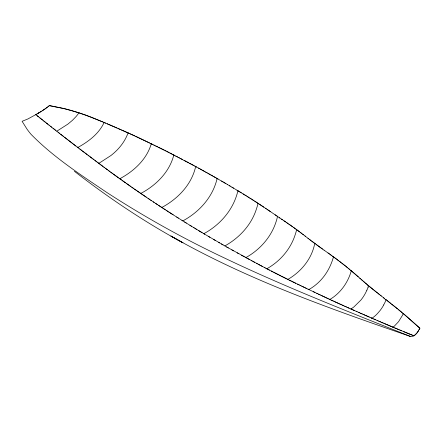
<?xml version="1.0" encoding="UTF-8"?>
<svg xmlns="http://www.w3.org/2000/svg" width="442" height="442" viewBox="0 0 442 442"><rect width="100%" height="100%" fill="white"/><g stroke="black" fill="none" stroke-linecap="round" stroke-linejoin="round"><path stroke-width="0.66" d="M311.693 241.128L314.737 243.42C311.914 258.68 301.146 271.769 287.853 279.416L286.974 278.979M229.343 185.634L237.907 190.756C233.663 209.353 220.409 224.74 203.828 233.696L228.343 247.929M216.226 177.999L217.116 178.507C212.851 197.049 199.309 212.033 182.822 220.889L181.938 220.337M332.682 256.305L333.456 256.868C330.423 268.123 324.008 278.559 314.693 285.681A17.641 10.188 -60 0 1 314.008 286.217L312.61 287.206A60.808 35.111 -60 0 1 311.069 288.228L308.859 289.554L305.361 287.886M350.594 270.222L351.302 270.819C347.981 282.554 340.456 293.239 329.865 299.461L328.986 299.052M368.064 287.383L367.645 288.527A17.415 10.056 -60 0 1 367.33 289.228L366.998 289.935M172.872 154.496L173.828 154.987C169.43 172.159 156.081 185.325 140.81 193.452L139.904 192.834M150.391 143.313L151.286 143.744C146.689 159.523 133.887 171.187 119.804 178.745L118.981 178.159M121.412 129.92L128.081 132.887C124.981 141.473 119.169 148.877 112.108 154.578A52.57 30.354 -60 0 1 110.815 155.606L98.798 163.391L97.815 162.656M402.546 312.991L403.264 313.588L402.645 315.019L398.557 321.682L394.336 326.146L392.883 327.141L392.01 326.776M366.678 290.621L366.915 290.107M366.6 290.792L365.97 292.107A24.923 14.387 -60 0 1 364.385 295.035L364.291 295.195A23.835 13.763 -60 0 1 360.81 300.162L353.898 306.93A26.548 15.326 -60 0 1 350.871 308.958L347.362 307.4M105.621 123.125L104.102 122.478C98.903 133.854 88.45 141.606 77.792 147.512L77.135 147.004M383.673 304.969L384.888 302.555A22.84 13.188 -60 0 0 385.236 301.831L385.805 300.3A1.315 0.757 -60 0 0 385.827 299.925L383.501 297.709M418.966 329.865L419.9 328.24L406.806 316.594M418.856 330.047L419.254 329.384A19.238 11.105 -60 0 0 419.9 328.24L404.684 314.787M418.53 330.588L418.342 330.898M418.679 330.34L418.22 331.097A10.426 6.017 -60 0 1 416.596 333.423M418.204 331.13L417.966 331.511A9.227 5.326 -60 0 1 415.939 334.064L415.452 334.528A10.967 6.332 -60 0 1 413.889 335.815A10.967 6.332 -60 0 1 412.325 336.329L411.839 336.428A9.227 5.326 -60 0 1 409.795 336.246M49.222 105.715L63.035 108.356A154.076 88.958 0 0 1 72.052 110.688L85.45 115.003L102.572 121.832M49.333 105.621L47.918 106.771M48.819 106.041L46.797 107.633M47.272 107.273L45.322 108.715M46.62 107.765L45.974 108.246M45.344 108.699L44.543 109.257M45.222 108.787L44.415 109.345M397.248 328.97L413.889 335.804L414.259 335.539A11.917 6.879 -60 0 0 416.568 333.384M43.88 109.71L44.371 109.378M43.896 109.699L42.902 110.351M43.631 109.876L42.156 110.831M42.294 110.743L41.631 111.163M41.305 111.367L40.896 111.622M41.056 111.522L40.78 111.693M39.697 112.356L40.813 111.671M40.305 111.986L39.824 112.279M39.791 112.301L39.454 112.5M39.332 112.577L39.653 112.384M39.509 112.467L38.841 112.87M39.034 112.754L38.675 112.964M38.719 112.942L37.89 113.434M38.598 113.014L36.763 114.091M36.835 114.053L36.15 114.445M224.834 245.945C239.581 237.768 251.785 224.514 256.68 208.171A44.896 25.923 -60 0 0 258.095 203.359L257.266 202.823M244.967 257.139L245.84 257.614C260.007 249.736 271.46 236.807 276.256 221.188A21.304 12.299 -60 0 0 276.808 219.381A26.791 15.47 -60 0 0 277.322 217.26L277.493 216.414L275.068 214.773M265.974 268.305L266.846 268.758C280.129 261.321 290.681 249.05 295.273 234.459A27.41 15.824 -60 0 0 295.93 232.365A29.724 17.161 -60 0 0 296.615 229.63L295.842 229.067M36.404 114.301L27.923 118.942L22.1 121.312L27.023 129.147A154.076 88.958 0 0 0 31.067 134.351C53.427 157.175 80.555 174.75 106.942 192.557C144.335 216.812 183.342 238.564 223.635 257.614C284.449 286.692 347.279 311.24 409.811 336.218M36.029 114.517L35.78 114.66L45.239 122.141M48.907 125.031L56.786 131.213L67.93 124.086L72.411 120.346L75.947 116.688A23.238 13.415 -60 0 0 78.925 112.765L91.754 117.395L107.903 124.091M160.954 206.922L161.816 207.48C177.308 199.149 190.684 185.657 195.253 168.275A52.742 30.454 -60 0 0 195.756 166.584L165.441 150.728L135.782 136.401M49.46 105.511L64.51 108.71L78.919 112.76M410.104 336.334C328.362 308.179 246.216 279.112 170.91 236.022L182.96 242.78C144.772 222.149 108.666 197.867 74.389 171.275M413.889 335.804L403.391 331.517M399.866 330.058L401.618 330.787M398.993 329.699L394.629 327.876M389.38 325.666L396.375 328.605M392.883 327.141L393.756 327.511M103.34 122.158L104.102 122.478M388.501 325.295L386.75 324.555M391.131 326.406L384.12 323.433M385.872 324.179L381.49 322.312M107.124 123.76L116.931 127.965M108.66 124.412L129.186 133.385M383.242 323.063L373.623 318.931M378.86 321.185L380.612 321.936M377.114 320.433L377.987 320.809M371.004 317.792L375.368 319.682M371.877 318.174L352.628 309.743M368.385 316.66L369.258 317.036M118.053 128.456L120.29 129.429M364.893 315.135L363.147 314.373M365.766 315.516L367.512 316.279M360.528 313.223L362.274 313.991M356.147 311.295L357.026 311.682M358.777 312.455L359.655 312.842M354.385 310.522L350.871 308.964L351.749 309.35M346.489 307.008L344.738 306.223M349.119 308.179L342.108 305.046M343.859 305.831L336.848 302.665M128.081 132.887L137.788 137.329M339.478 303.858L341.235 304.648M130.291 133.887L134.688 135.893M338.605 303.461L334.229 301.472M335.975 302.267L331.611 300.267M333.356 301.068L326.356 297.831M329.865 299.461L330.738 299.864M328.113 298.648L321.096 295.361M138.694 137.755L144.114 140.307M325.483 297.422L316.737 293.3M318.461 294.118L320.218 294.947M313.218 291.632L314.958 292.46M317.583 293.703L307.986 289.134M145.015 140.733L145.91 141.164M146.81 141.589L149.495 142.882M300.118 285.377L306.234 288.3M301.864 286.212L304.488 287.471M299.245 284.957L297.494 284.112M300.985 285.792L294.875 282.847M151.286 143.744L153.07 144.611M295.731 283.261L289.609 280.278M292.239 281.565L293.996 282.421M153.96 145.048L154.849 145.479M291.361 281.134L281.72 276.361M155.739 145.915L157.518 146.788M158.402 147.225L160.347 148.186M287.853 279.416L288.731 279.847M161.319 148.667L164.22 150.114M284.35 277.675L286.101 278.548M283.471 277.239L279.095 275.04M165.186 150.6L166.148 151.081M280.847 275.918L273.836 272.366M167.115 151.567L169.037 152.54M276.465 273.703L278.217 274.592M169.999 153.031L171.916 154.004M275.587 273.261L268.598 269.664M173.828 154.987L174.783 155.479M271.217 271.018L272.963 271.918M175.734 155.971L177.64 156.954M258.089 264.172L267.719 269.211M266.846 268.758L269.476 270.123M178.59 157.451L179.54 157.943M264.222 267.393L265.095 267.852M180.491 158.44L182.342 159.413M260.719 265.559L262.471 266.476M259.841 265.095L226.586 246.94M184.143 160.358L185.938 161.308M256.338 263.244L257.216 263.708M186.833 161.789L188.623 162.739M252.835 261.382L254.586 262.316M189.519 163.22L191.303 164.175M251.089 260.443L251.962 260.913M192.198 164.656L193.977 165.617M247.592 258.564L249.338 259.504M245.84 257.614L246.713 258.089M194.867 166.098L196.64 167.065M195.756 166.584L199.298 168.518M244.095 256.664L241.47 255.233M198.452 168.054L218 179.016M200.182 169.004L201.95 169.971M237.094 252.824L238.846 253.791M202.828 170.463L204.629 171.457M205.524 171.955L207.32 172.96M231.846 249.901L233.597 250.879M208.215 173.457L210.005 174.463M210.895 174.966L212.674 175.977M213.563 176.48L215.342 177.491M221.326 243.94L223.083 244.945M217.116 178.507L223.282 182.076M218.696 242.42L219.575 242.929M221.525 181.054L227.619 184.618M213.431 239.365L215.188 240.387M224.16 182.585L225.895 183.601M227.58 184.596L230.177 186.126M208.188 236.282L209.928 237.31M231.923 187.165L233.636 188.187M204.701 234.216C170.64 213.961 137.578 192.032 105.693 168.496M202.082 232.658L198.596 230.564M237.056 190.242L238.763 191.27M237.907 190.756L243.851 194.37M195.11 228.453L196.85 229.508M239.614 191.784L241.31 192.817M193.364 227.392L194.237 227.923M189.878 225.254L191.624 226.326M243.028 193.867L251.448 199.099M244.697 194.889L246.393 195.939M184.585 221.989L186.347 223.083M247.238 196.463L248.929 197.513M249.769 198.044L253.951 200.69M178.408 218.121L176.645 217.011M252.283 199.629L256.437 202.287M173.115 214.773L168.711 211.95M254.785 201.22L258.913 203.9M167.85 211.392L166.126 210.282M165.264 209.723L163.54 208.607M161.816 207.48L162.678 208.044M160.092 206.353L158.369 205.226M258.089 203.364L263.808 207.149M259.73 204.436L266.233 208.779M155.783 203.519L157.507 204.657M153.197 201.806L154.059 202.381M150.617 200.082L151.479 200.657M149.755 199.508L148.031 198.353M265.415 208.226L270.244 211.491M267.04 209.32L275.88 215.326M276.686 215.873L279.908 218.05M281.521 219.138L290.35 225.166M279.101 217.508L282.327 219.685M146.225 197.132L140.81 193.452M283.941 220.773L285.549 221.867M286.355 222.414L287.957 223.514M139.003 192.215L137.197 190.972M288.759 224.066L292.72 226.829M136.296 190.347L134.49 189.099M133.589 188.474L131.782 187.215M291.145 225.718L295.068 228.503M130.882 186.585L126.373 183.419M324.069 250.155L329.572 254.067M125.55 182.839L122.268 180.507M322.511 249.05L320.947 247.934M328.003 252.951L331.909 255.741M324.08 250.166L316.279 244.559M293.505 227.387L299.67 231.901M121.445 179.922L119.804 178.745M330.351 254.625L334.229 257.432M320.163 247.376L309.433 239.398M118.163 177.568L113.24 174.01M112.417 173.413L110.776 172.22M109.959 171.623L108.318 170.424M333.456 256.868L336.533 259.134M107.5 169.822L73.847 144.479M334.997 257.995L338.81 260.846M103.721 167.043L104.71 167.772M102.737 166.314L100.765 164.855M296.615 229.63L303.45 234.785M314.737 243.42L315.505 243.99M98.798 163.391L99.781 164.126M96.831 161.927L94.864 160.452M92.897 158.976L93.881 159.717M337.29 259.703L341.075 262.576M91.914 158.242L89.947 156.761M87.98 155.275L88.964 156.02M87.002 154.529L85.035 153.042M300.427 232.475L301.936 233.619M84.052 152.297L82.411 151.042M81.748 150.54L79.77 149.026M339.567 261.421L345.534 266.078M310.941 240.553L304.936 235.929M302.687 234.194L305.698 236.514M77.792 147.512L78.449 148.015M307.93 238.244L308.682 238.824M75.82 145.998L68.604 140.423M71.88 142.959L73.19 143.97M71.223 142.451L60.703 134.274M67.946 139.915L64.654 137.357M341.826 263.156L343.318 264.322M63.333 136.329L58.084 132.23M56.786 131.213L59.41 133.269M380.534 295.383L381.275 295.969M384.247 298.295L376.103 291.886M52.935 128.197L55.499 130.202M378.313 293.637L379.794 294.803M387.209 300.621L390.899 303.538M386.468 300.041L385.728 299.455L397.502 308.836M50.394 126.202L51.664 127.197M46.277 122.964L49.123 125.202M47.858 124.208L43.653 120.893M344.058 264.907L347.721 267.846M377.573 293.057L369.54 286.576M42.537 120.009L39.83 117.87M37.128 115.727L38.482 116.799M393.109 305.295L391.634 304.118M375.368 291.306L373.904 290.134M393.844 305.886L395.308 307.063M346.263 266.664L354.125 273.228M396.043 307.654L401.833 312.395M373.17 289.543L367.396 284.775M398.225 309.428L403.977 314.19M348.44 268.438L349.876 269.626M365.269 282.963L368.821 285.974M403.264 313.588L406.104 315.991M351.302 270.819L356.213 275.046M366.683 284.173L363.169 281.14M354.821 273.83L358.302 276.869M364.567 282.355L361.075 279.311M362.468 280.526L359.7 278.101M356.909 275.648L360.385 278.698M368.109 285.377L368.219 286.217A3.188 1.84 -60 0 1 368.07 287.383M383.684 304.974A22.487 12.984 -60 0 1 379.96 310.654L377.623 313.389A20.945 12.094 -60 0 1 371.877 318.234"/></g></svg>
